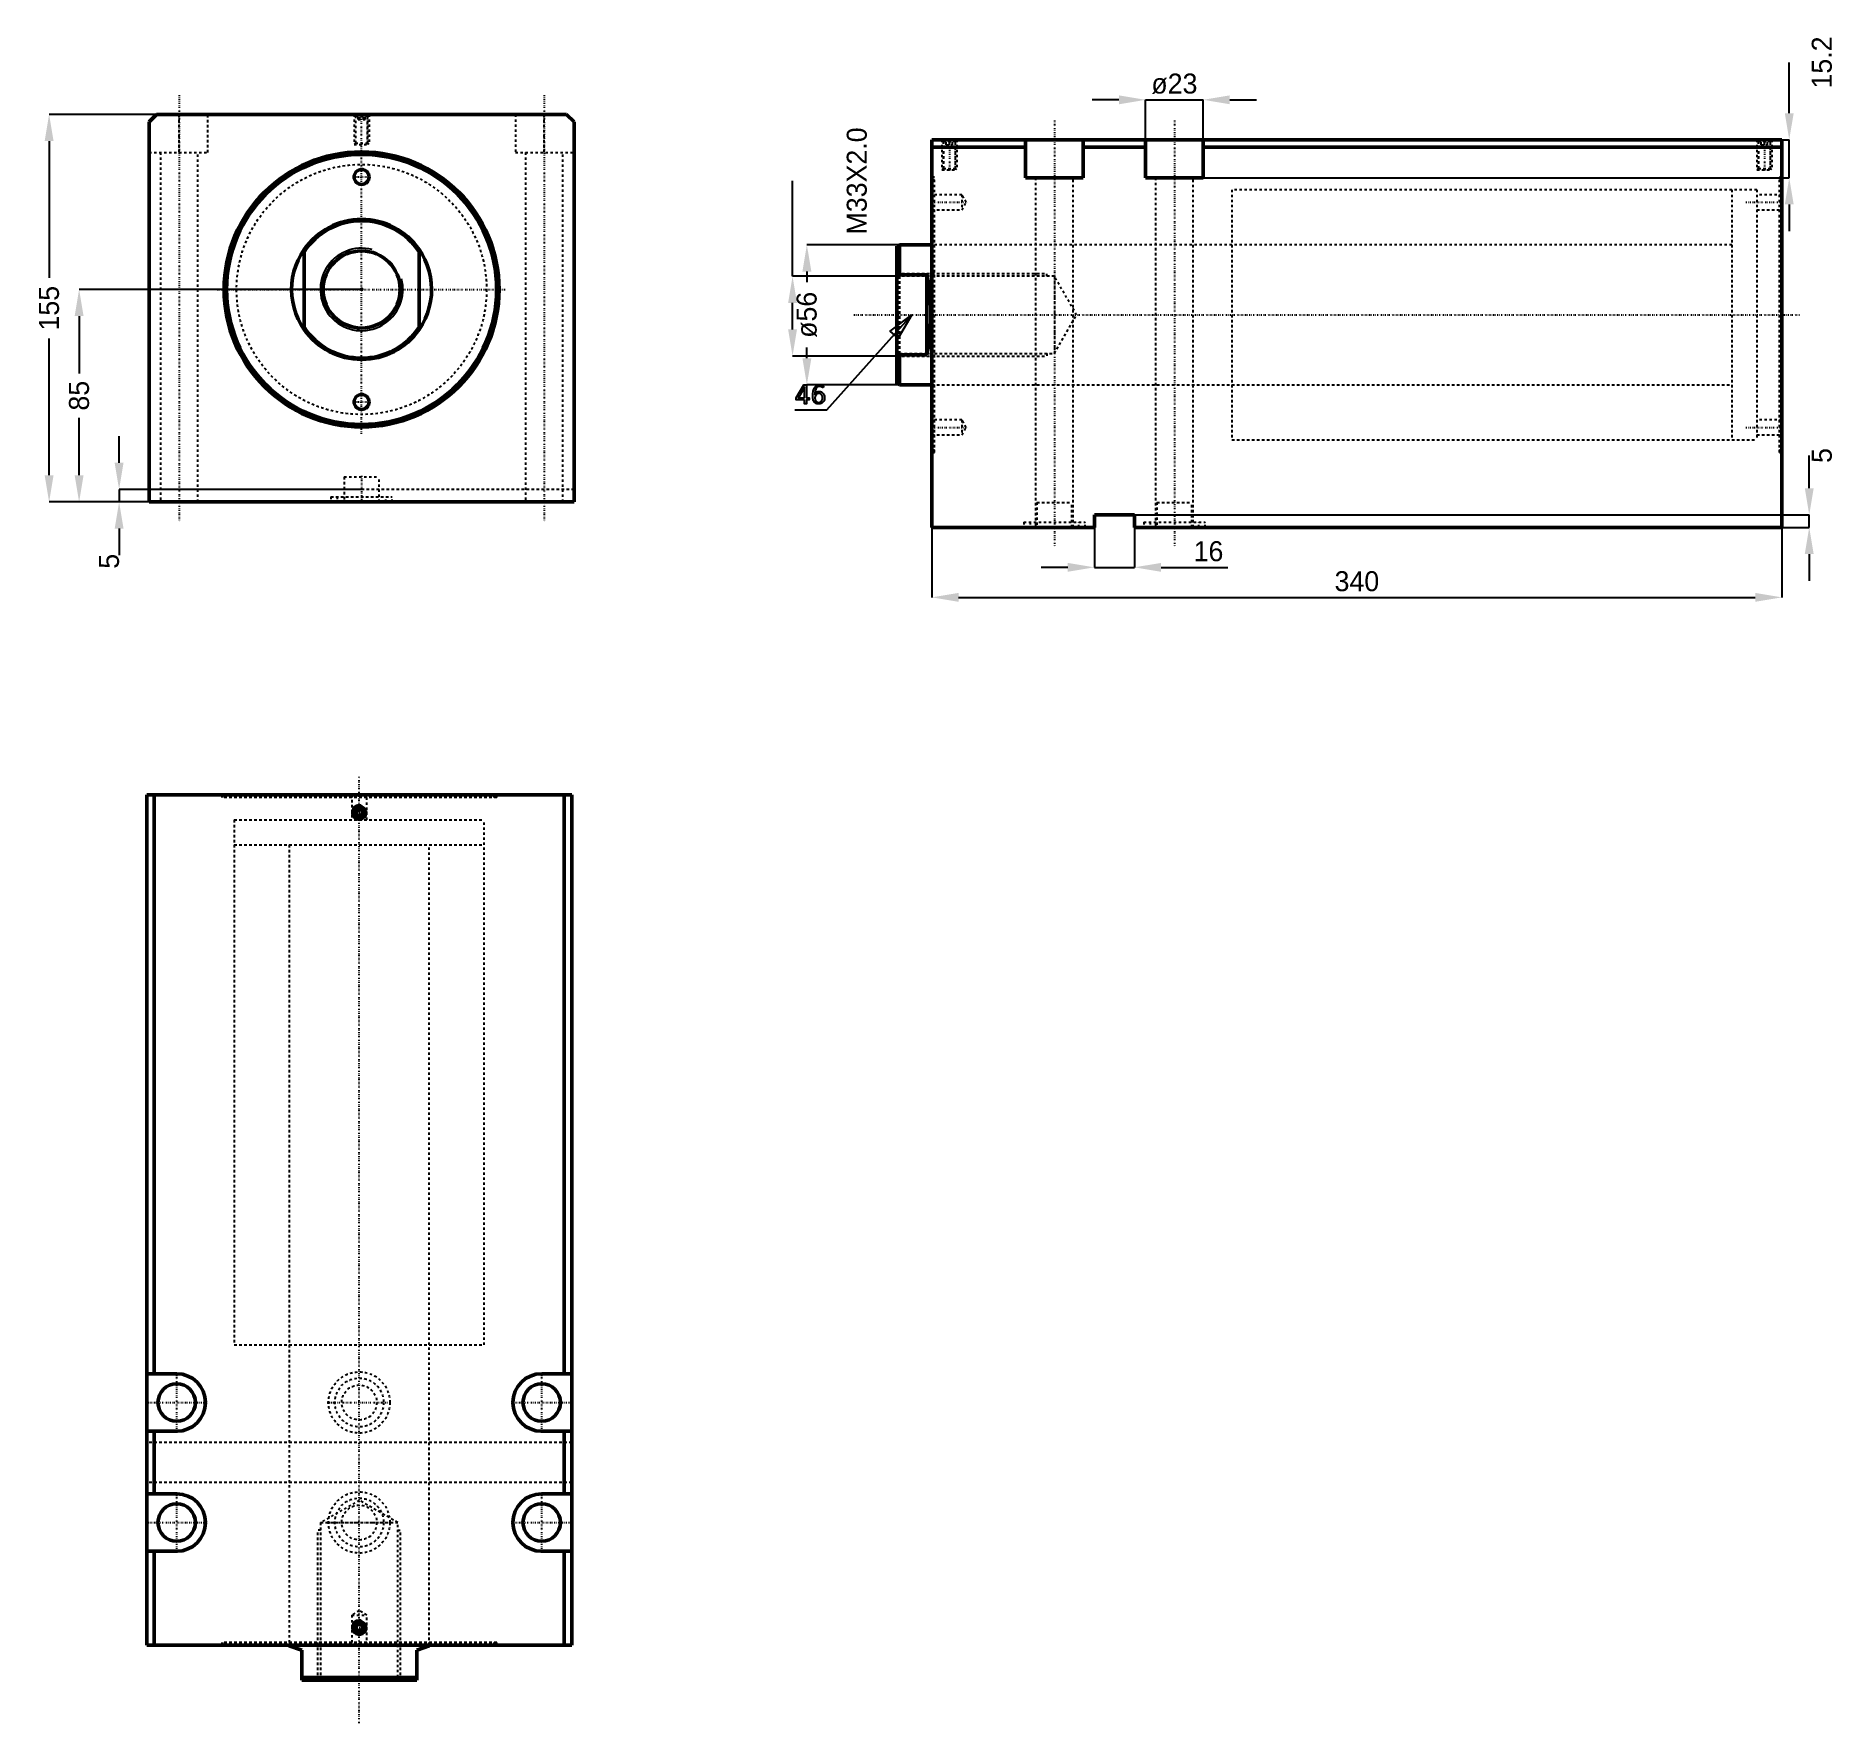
# Model space of a CAD drawing. Header units: millimetres. Extents: x -130 to 589, y -573 to 101.
import ezdxf

# ---------------------------------------------------------------- set-up
doc = ezdxf.new("R2010")
doc.units = ezdxf.units.MM
doc.linetypes.add('Center', pattern=[1.5, 0.45, -0.5, 0.05, -0.5])
doc.linetypes.add('Dashed', pattern=[2, 1, -1])
for name, color, linetype, lineweight in [('2d ConnectionPoints', 7, 'Continuous', 50), ('AM_0', 7, 'Continuous', 50), ('AM_5', 3, 'Continuous', 25), ('AM_7', 7, 'Center', 25), ('AM_9', 6, 'Dashed', 25)]:
    doc.layers.add(name, color=color, linetype=linetype, lineweight=lineweight)
doc.dimstyles.new('ISO-25', dxfattribs={"dimtxt": 2.5, "dimasz": 2.5, "dimexe": 1.25, "dimexo": 0.625, "dimtad": 1, "dimtxsty": 'Standard', "dimcen": 2.5, "dimadec": 0, "dimazin": 0, "dimtfac": 1, "dimtmove": 0, "dimatfit": 3, "dimfxl": 0, "dimarcsym": 0})

# ---------------------------------------------------------------- blocks, each defined once
blk = doc.blocks.new('1_JECX_MF_INLA_100_200_0_rod__0_in_JECX_MF_160_INLA_100_200_0__0')
at = {"layer": 'AM_0'}
for p, q in [((-23, -15.97), (-23, 15.97)), ((23, 15.97), (23, -15.97))]:
    blk.add_line(p, q, dxfattribs=at)
for points in [[(-23, 15.97), (-24.3, 13.9), (-25.42, 11.73), (-26.35, 9.47), (-27.07, 7.14), (-27.59, 4.75), (-27.9, 2.33), (-28, -0.11), (-27.88, -2.55), (-27.56, -4.97), (-27.02, -7.35), (-26.27, -9.68), (-25.33, -11.93), (-24.19, -14.1), (-23, -15.97)], [(23, -15.97), (24.3, -13.9), (25.42, -11.73), (26.35, -9.47), (27.07, -7.14), (27.59, -4.75), (27.9, -2.33), (28, 0.11), (27.88, 2.55), (27.56, 4.97), (27.02, 7.35), (26.27, 9.68), (25.33, 11.93), (24.19, 14.1), (23, 15.97)]]:
    blk.add_lwpolyline(points, dxfattribs=at)
blk.add_circle((0, 0), 15.42, dxfattribs=at)
for radius, start, end in [(28, 34.77194, 145.22806), (27.5, 33.2419, 146.7581), (27.5, 213.2419, 326.7581), (28, 214.77194, 325.22806)]:
    blk.add_arc((0, 0), radius, start, end, dxfattribs=at)
at = {"layer": 'AM_5'}
blk.add_arc((0, 0), 16.5, 75, 15, dxfattribs=at)
blk = doc.blocks.new('2_JECX_MF_EXLA_100_200_0_body__0_in_JECX_MF_160_INLA_100_200_0__0')
at = {"layer": 'AM_0'}
for p, q in [((-82, 70), (-85, 67)), ((-85, 67), (-85, -85)), ((82, 70), (-82, 70)), ((85, 67), (82, 70)), ((85, -85), (85, 67)), ((-85, -85), (85, -85))]:
    blk.add_line(p, q, dxfattribs=at)
for centre, radius in [((0, 0), 55), ((0, 0), 54), ((0, 45), 3), ((0, -45), 3)]:
    blk.add_circle(centre, radius, dxfattribs=at)
at = {"layer": 'AM_5', "linetype": 'Dashed'}
for p, q in [((-3, 70), (-3, 58)), ((3, 70), (3, 58))]:
    blk.add_line(p, q, dxfattribs=at)
at = {"layer": 'AM_7'}
for p, q in [((-73, 77.75), (-73, -92.75)), ((73, 77.75), (73, -92.75)), ((0, -57.75), (0, 70.6)), ((-3.15, 45), (3.15, 45)), ((-57.75, 0), (57.75, 0)), ((-3.15, -45), (3.15, -45)), ((0, -74.5), (0, -85.5))]:
    blk.add_line(p, q, dxfattribs=at)
at = {"layer": 'AM_9'}
for p, q in [((-73, 54.8), (-73, 70)), ((-61.5, 54.8), (-61.5, 70)), ((-3, 70), (-2.46, 69.46)), ((-2.46, 69.46), (-2.46, 58.54)), ((-2.46, 69.46), (2.46, 69.46)), ((-1.9, 70), (-2.4, 69.5)), ((-2.4, 69.5), (-2.4, 58)), ((-2.4, 69.5), (2.4, 69.5)), ((-1.44, 68), (-1.44, 70)), ((-1.44, 68), (1.44, 68)), ((-0.72, 68), (-0.72, 70)), ((0.72, 68), (0.72, 70)), ((1.44, 68), (1.44, 70)), ((2.4, 69.5), (1.9, 70)), ((2.4, 58), (2.4, 69.5)), ((2.46, 69.46), (3, 70)), ((2.46, 58.54), (2.46, 69.46)), ((61.5, 70), (61.5, 54.8)), ((73, 54.8), (73, 70)), ((-2.46, 58.54), (-3, 58)), ((-3, 58), (3, 58)), ((-2.46, 58.54), (2.46, 58.54)), ((3, 58), (2.46, 58.54)), ((-85, 54.8), (-61.5, 54.8)), ((-80.5, 54.8), (-80.5, -85)), ((-65.5, -85), (-65.5, 54.8)), ((61.5, 54.8), (85, 54.8)), ((65.5, 54.8), (65.5, -85)), ((80.5, -85), (80.5, 54.8)), ((-7, -75), (7, -75)), ((-7, -75), (-7, -85)), ((7, -85), (7, -75)), ((85, -80), (-85, -80)), ((-12.25, -82.9), (12.25, -82.9)), ((-12.25, -82.9), (-12.25, -85)), ((-9.75, -82.9), (-9.75, -85)), ((9.75, -85), (9.75, -82.9)), ((12.25, -85), (12.25, -82.9))]:
    blk.add_line(p, q, dxfattribs=at)
blk.add_circle((0, 0), 50, dxfattribs=at)
blk = doc.blocks.new('*D3')
at = {"layer": 'AM_5', "color": 0, "lineweight": -2}
for p, q in [((-82, 70), (-125, 70)), ((-125, 59.33), (-125, 4.61)), ((-125, -74.33), (-125, -19.61)), ((-85, -85), (-125, -85))]:
    blk.add_line(p, q, dxfattribs=at)
at = {"layer": 'AM_5', "color": 0}
for points in [[(-123.22, 59.33), (-126.78, 59.33), (-125, 70)], [(-126.78, -74.33), (-123.22, -74.33), (-125, -85)]]:
    blk.add_solid(points, dxfattribs=at)
at = {"layer": 'Defpoints', "color": 0}
for p in [(-82, 70), (-125, -85), (-85, -85)]:
    blk.add_point(p, dxfattribs=at)
at = {"layer": 'AM_5', "color": 0, "insert": (-125, -7.5), "char_height": 8, "attachment_point": 5, "rotation": 90}
blk.add_mtext('155', dxfattribs=at)
blk = doc.blocks.new('*D4')
at = {"layer": 'AM_5', "color": 0, "lineweight": -2}
for p, q in [((0, 0), (-113, 0)), ((-113, -10.67), (-113, -33.62)), ((-113, -74.33), (-113, -51.38)), ((-85, -85), (-113, -85))]:
    blk.add_line(p, q, dxfattribs=at)
at = {"layer": 'AM_5', "color": 0}
for points in [[(-111.22, -10.67), (-114.78, -10.67), (-113, 0)], [(-114.78, -74.33), (-111.22, -74.33), (-113, -85)]]:
    blk.add_solid(points, dxfattribs=at)
at = {"layer": 'Defpoints', "color": 0}
for p in [(0, 0), (-113, -85), (-85, -85)]:
    blk.add_point(p, dxfattribs=at)
at = {"layer": 'AM_5', "color": 0, "insert": (-113, -42.5), "char_height": 8, "attachment_point": 5, "rotation": 90}
blk.add_mtext('85', dxfattribs=at)
blk = doc.blocks.new('*D5')
at = {"layer": 'AM_5', "color": 0, "lineweight": -2}
for p, q in [((-97, -69.33), (-97, -58.67)), ((0, -80), (-97, -80)), ((-97, -80), (-97, -85)), ((-85, -85), (-97, -85)), ((-97, -95.67), (-97, -106.33))]:
    blk.add_line(p, q, dxfattribs=at)
at = {"layer": 'AM_5', "color": 0}
for points in [[(-98.78, -69.33), (-95.22, -69.33), (-97, -80)], [(-95.22, -95.67), (-98.78, -95.67), (-97, -85)]]:
    blk.add_solid(points, dxfattribs=at)
at = {"layer": 'Defpoints', "color": 0}
for p in [(-97, -85), (-85, -85), (0, -80)]:
    blk.add_point(p, dxfattribs=at)
at = {"layer": 'AM_5', "color": 0, "insert": (-101, -108.73), "char_height": 8, "attachment_point": 5, "rotation": 90}
blk.add_mtext('5', dxfattribs=at)
blk = doc.blocks.new('1_JECX_MF_INLA_100_200_0_rod__0_in_JECX_MF_160_INLA_100_200_0__4')
at = {"layer": 'AM_0'}
for p, q in [((-28, 0), (-28, -0.38)), ((28, -0.38), (28, 0)), ((-23, -2), (-28, -0.38)), ((-23, -14), (-23, -2)), ((28, -0.38), (23, -2)), ((23, -2), (23, -14)), ((-23, -13), (23, -13)), ((-23, -14), (23, -14))]:
    blk.add_line(p, q, dxfattribs=at)
at = {"layer": 'AM_5', "linetype": 'Dashed'}
for p, q in [((-16.5, -14), (-16.5, 46)), ((-15.42, 46), (-16.5, 46)), ((15.42, 46), (16.5, 46)), ((16.5, -14), (16.5, 46))]:
    blk.add_line(p, q, dxfattribs=at)
at = {"layer": 'AM_7'}
blk.add_line((0, -31.2), (0, 347.2), dxfattribs=at)
at = {"layer": 'AM_9'}
for p, q in [((-50, 330), (50, 330)), ((-50, 330), (-50, 320)), ((50, 320), (50, 330)), ((-50, 320), (50, 320)), ((-28, 320), (-28, 0)), ((28, 0), (28, 320)), ((0, 57.9), (-15.42, 49)), ((15.42, 49), (0, 57.9)), ((-15.42, 49), (15.42, 49)), ((-15.42, 49), (-15.42, -12.92)), ((15.42, -12.92), (15.42, 49)), ((-15.42, -12.92), (-16.5, -14)), ((-15.42, -12.92), (15.42, -12.92)), ((16.5, -14), (15.42, -12.92))]:
    blk.add_line(p, q, dxfattribs=at)
blk = doc.blocks.new('2_JECX_MF_EXLA_100_200_0_body__0_in_JECX_MF_160_INLA_100_200_0__4')
at = {"layer": 'AM_0'}
for p, q in [((-85, 340), (-85, 0)), ((85, 340), (-85, 340)), ((-82, 340), (-82, 108.5)), ((82, 340), (82, 108.5)), ((85, 340), (85, 0)), ((-0.72, 334.25), (-1.44, 333)), ((-1.44, 333), (-0.72, 331.75)), ((0.72, 334.25), (-0.72, 334.25)), ((-0.72, 331.75), (0.72, 331.75)), ((1.44, 333), (0.72, 334.25)), ((0.72, 331.75), (1.44, 333)), ((-73, 108.5), (-85, 108.5)), ((85, 108.5), (73, 108.5)), ((-85, 85.5), (-73, 85.5)), ((-82, 85.5), (-82, 60.5)), ((73, 85.5), (85, 85.5)), ((82, 85.5), (82, 60.5)), ((-73, 60.5), (-85, 60.5)), ((85, 60.5), (73, 60.5)), ((-85, 37.5), (-73, 37.5)), ((-82, 37.5), (-82, 0)), ((73, 37.5), (85, 37.5)), ((82, 37.5), (82, 0)), ((-0.72, 8.25), (-1.44, 7)), ((0.72, 8.25), (-0.72, 8.25)), ((1.44, 7), (0.72, 8.25)), ((85, 0), (-85, 0)), ((-1.44, 7), (-0.72, 5.75)), ((-0.72, 5.75), (0.72, 5.75)), ((0.72, 5.75), (1.44, 7))]:
    blk.add_line(p, q, dxfattribs=at)
for centre, radius in [((0, 333), 2.46), ((0, 333), 2.4), ((0, 333), 1.9), ((-73, 97), 7.5), ((73, 97), 7.5), ((-73, 49), 7.5), ((73, 49), 7.5), ((0, 7), 2.46), ((0, 7), 2.4), ((0, 7), 1.9)]:
    blk.add_circle(centre, radius, dxfattribs=at)
for centre, start, end in [((-73, 97), 270, 90), ((73, 97), 90, 270), ((-73, 49), 270, 90), ((73, 49), 90, 270)]:
    blk.add_arc(centre, 11.5, start, end, dxfattribs=at)
at = {"layer": 'AM_5'}
for centre in [(0, 333), (0, 7)]:
    blk.add_arc(centre, 3, 75, 15, dxfattribs=at)
at = {"layer": 'AM_7'}
for p, q in [((-3.15, 333), (3.15, 333)), ((-73, 84.93), (-73, 109.08)), ((73, 84.93), (73, 109.08)), ((-85.08, 97), (-60.93, 97)), ((-12.86, 97), (12.86, 97)), ((60.92, 97), (85.07, 97)), ((-73, 36.92), (-73, 61.08)), ((73, 36.92), (73, 61.08)), ((-85.08, 49), (-60.93, 49)), ((-12.86, 49), (12.86, 49)), ((60.92, 49), (85.07, 49)), ((-3.15, 7), (3.15, 7))]:
    blk.add_line(p, q, dxfattribs=at)
at = {"layer": 'AM_9'}
for p, q in [((-55, 340), (-55, 339)), ((55, 339), (-55, 339)), ((-54, 340), (-54, 339)), ((-3, 340), (-3, 330)), ((3, 330), (3, 340)), ((54, 339), (54, 340)), ((55, 339), (55, 340)), ((-50, 330), (50, 330)), ((-50, 330), (-50, 120)), ((50, 120), (50, 330)), ((-50, 120), (50, 120)), ((-28, 120), (-28, 0)), ((28, 0), (28, 120)), ((85, 81), (-85, 81)), ((85, 65), (-85, 65)), ((0, 13.73), (-3, 12)), ((-3, 12), (-3, 0)), ((-3, 12), (3, 12)), ((3, 12), (0, 13.73)), ((3, 0), (3, 12)), ((55, 1), (-55, 1)), ((-55, 1), (-55, 0)), ((-54, 1), (-54, 0)), ((54, 0), (54, 1)), ((55, 0), (55, 1))]:
    blk.add_line(p, q, dxfattribs=at)
for centre, radius in [((0, 97), 12.25), ((0, 97), 9.75), ((0, 97), 7), ((0, 49), 12.25), ((0, 49), 9.75), ((0, 49), 7)]:
    blk.add_circle(centre, radius, dxfattribs=at)
blk = doc.blocks.new('1_JECX_MF_INLA_100_200_0_rod__0_in_JECX_MF_160_INLA_100_200_0__2')
at = {"layer": 'AM_0'}
for p, q in [((-13, 28), (-14, 27.5)), ((-14, 27.5), (-14, -27.5)), ((0, 28), (-13, 28)), ((-13, 28), (-13, 15.97)), ((-13, 15.97), (-14, 15.07)), ((-2, 15.97), (-13, 15.97)), ((-2, 15.97), (-2, -15.97)), ((-14, -15.07), (-13, -15.97)), ((-13, -15.97), (-2, -15.97)), ((-13, -15.97), (-13, -28)), ((-14, -27.5), (-13, -28)), ((-13, -28), (0, -28))]:
    blk.add_line(p, q, dxfattribs=at)
blk.add_lwpolyline([(-2, -15.97), (-1.58, -13.9), (-1.21, -11.73), (-0.91, -9.47), (-0.68, -7.14), (-0.51, -4.75), (-0.41, -2.33), (-0.38, 0.11), (-0.41, 2.55), (-0.52, 4.97), (-0.69, 7.35), (-0.94, 9.68), (-1.24, 11.93), (-1.61, 14.1), (-2, 15.97)], dxfattribs=at)
at = {"layer": 'AM_5', "linetype": 'Dashed'}
for p, q in [((-14, 16.5), (46, 16.5)), ((46, 15.42), (46, 16.5)), ((-14, -16.5), (46, -16.5)), ((46, -15.42), (46, -16.5))]:
    blk.add_line(p, q, dxfattribs=at)
at = {"layer": 'AM_7'}
blk.add_line((-31.2, 0), (347.2, 0), dxfattribs=at)
at = {"layer": 'AM_9'}
for p, q in [((320, 50), (320, -50)), ((330, 50), (320, 50)), ((330, 50), (330, -50)), ((320, 28), (0, 28)), ((-12.92, 15.42), (-14, 16.5)), ((49, 15.42), (-12.92, 15.42)), ((-12.92, 15.42), (-12.92, -15.42)), ((57.9, 0), (49, 15.42)), ((49, 15.42), (49, -15.42)), ((49, -15.42), (57.9, 0)), ((-14, -16.5), (-12.92, -15.42)), ((-12.92, -15.42), (49, -15.42)), ((0, -28), (320, -28)), ((320, -50), (330, -50))]:
    blk.add_line(p, q, dxfattribs=at)
blk = doc.blocks.new('2_JECX_MF_EXLA_100_200_0_body__0_in_JECX_MF_160_INLA_100_200_0__2')
at = {"layer": 'AM_0'}
for p, q in [((0, -85), (0, 70)), ((340, 70), (0, 70)), ((37.5, 67), (0, 67)), ((37.5, 54.8), (37.5, 70)), ((60.5, 54.8), (60.5, 70)), ((85.5, 67), (60.5, 67)), ((85.5, 54.8), (85.5, 70)), ((108.5, 54.8), (108.5, 70)), ((340, 67), (108.5, 67)), ((340, -85), (340, 70)), ((37.5, 54.8), (60.5, 54.8)), ((85.5, 54.8), (108.5, 54.8)), ((65, -85), (0, -85)), ((81, -80), (65, -80)), ((65, -80), (65, -85)), ((81, -85), (81, -80)), ((340, -85), (81, -85))]:
    blk.add_line(p, q, dxfattribs=at)
at = {"layer": 'AM_5', "linetype": 'Dashed'}
for p, q in [((4, 70), (4, 58)), ((10, 70), (10, 58)), ((330, 70), (330, 58)), ((336, 70), (336, 58))]:
    blk.add_line(p, q, dxfattribs=at)
at = {"layer": 'AM_7'}
for p, q in [((49, 77.75), (49, -92.75)), ((97, 77.75), (97, -92.75)), ((7, 70.6), (7, 57.4)), ((333, 70.6), (333, 57.4)), ((-0.69, 45), (14.42, 45)), ((325.58, 45), (340.69, 45)), ((-0.69, -45), (14.42, -45)), ((325.58, -45), (340.69, -45))]:
    blk.add_line(p, q, dxfattribs=at)
at = {"layer": 'AM_9'}
for p, q in [((4, 70), (4.54, 69.46)), ((4.54, 69.46), (4.54, 58.54)), ((4.54, 69.46), (9.46, 69.46)), ((5.1, 70), (4.6, 69.5)), ((4.6, 69.5), (4.6, 58)), ((4.6, 69.5), (9.4, 69.5)), ((5.75, 68), (5.75, 70)), ((5.75, 68), (8.25, 68)), ((7, 68), (7, 70)), ((8.25, 68), (8.25, 70)), ((9.4, 69.5), (8.9, 70)), ((9.4, 58), (9.4, 69.5)), ((9.46, 69.46), (10, 70)), ((9.46, 58.54), (9.46, 69.46)), ((330, 70), (330.54, 69.46)), ((330.54, 69.46), (330.54, 58.54)), ((330.54, 69.46), (335.46, 69.46)), ((331.1, 70), (330.6, 69.5)), ((330.6, 69.5), (330.6, 58)), ((330.6, 69.5), (335.4, 69.5)), ((331.75, 68), (331.75, 70)), ((331.75, 68), (334.25, 68)), ((333, 68), (333, 70)), ((334.25, 68), (334.25, 70)), ((335.4, 69.5), (334.9, 70)), ((335.4, 58), (335.4, 69.5)), ((335.46, 69.46), (336, 70)), ((335.46, 58.54), (335.46, 69.46)), ((4.54, 58.54), (4, 58)), ((4, 58), (10, 58)), ((4.54, 58.54), (9.46, 58.54)), ((10, 58), (9.46, 58.54)), ((330.54, 58.54), (330, 58)), ((330, 58), (336, 58)), ((330.54, 58.54), (335.46, 58.54)), ((336, 58), (335.46, 58.54)), ((1, 55), (0, 55)), ((1, 54), (0, 54)), ((1, -55), (1, 55)), ((41.5, 54.8), (41.5, -85)), ((56.5, -85), (56.5, 54.8)), ((89.5, 54.8), (89.5, -85)), ((104.5, -85), (104.5, 54.8)), ((339, -55), (339, 55)), ((340, 55), (339, 55)), ((340, 54), (339, 54)), ((12, 48), (0, 48)), ((13.73, 45), (12, 48)), ((12, 48), (12, 42)), ((12, 42), (13.73, 45)), ((330, 50), (120, 50)), ((120, 50), (120, -50)), ((330, 50), (330, -50)), ((340, 48), (330, 48)), ((0, 42), (12, 42)), ((330, 42), (340, 42)), ((120, 28), (0, 28)), ((0, -28), (120, -28)), ((12, -42), (0, -42)), ((13.73, -45), (12, -42)), ((12, -42), (12, -48)), ((340, -42), (330, -42)), ((0, -48), (12, -48)), ((12, -48), (13.73, -45)), ((120, -50), (330, -50)), ((330, -48), (340, -48)), ((0, -54), (1, -54)), ((0, -55), (1, -55)), ((339, -54), (340, -54)), ((339, -55), (340, -55)), ((42, -75), (56, -75)), ((42, -75), (42, -85)), ((56, -85), (56, -75)), ((90, -75), (104, -75)), ((90, -75), (90, -85)), ((104, -85), (104, -75)), ((36.75, -82.9), (61.25, -82.9)), ((36.75, -82.9), (36.75, -85)), ((39.25, -82.9), (39.25, -85)), ((58.75, -85), (58.75, -82.9)), ((61.25, -85), (61.25, -82.9)), ((84.75, -82.9), (109.25, -82.9)), ((84.75, -82.9), (84.75, -85)), ((87.25, -82.9), (87.25, -85)), ((106.75, -85), (106.75, -82.9)), ((109.25, -85), (109.25, -82.9))]:
    blk.add_line(p, q, dxfattribs=at)
blk = doc.blocks.new('*D19')
at = {"layer": 'AM_5', "color": 0, "lineweight": -2}
for p, q in [((302.94, 75.85), (292.28, 75.85)), ((313.61, 59.85), (313.61, 75.85)), ((313.61, 75.85), (336.61, 75.85)), ((336.61, 59.85), (336.61, 75.85)), ((347.28, 75.85), (357.94, 75.85))]:
    blk.add_line(p, q, dxfattribs=at)
at = {"layer": 'AM_5', "color": 0}
for points in [[(302.94, 77.62), (302.94, 74.07), (313.61, 75.85)], [(347.28, 77.62), (347.28, 74.07), (336.61, 75.85)]]:
    blk.add_solid(points, dxfattribs=at)
at = {"layer": 'Defpoints', "color": 0}
for p in [(336.61, 75.85), (313.61, 59.85), (336.61, 59.85)]:
    blk.add_point(p, dxfattribs=at)
at = {"layer": 'AM_5', "color": 0, "insert": (325.11, 82.25), "char_height": 8, "attachment_point": 5}
blk.add_mtext('ø23', dxfattribs=at)
blk = doc.blocks.new('*D20')
at = {"layer": 'AM_5', "color": 0, "lineweight": -2}
for p, q in [((571.04, 70.51), (571.04, 90.78)), ((336.61, 59.85), (571.04, 59.85)), ((571.04, 44.65), (571.04, 59.85)), ((336.61, 44.65), (571.04, 44.65)), ((571.04, 33.98), (571.04, 23.31))]:
    blk.add_line(p, q, dxfattribs=at)
at = {"layer": 'AM_5', "color": 0}
for points in [[(569.27, 70.51), (572.82, 70.51), (571.04, 59.85)], [(569.27, 33.98), (572.82, 33.98), (571.04, 44.65)]]:
    blk.add_solid(points, dxfattribs=at)
at = {"layer": 'Defpoints', "color": 0}
for p in [(336.61, 59.85), (571.04, 59.85), (336.61, 44.65)]:
    blk.add_point(p, dxfattribs=at)
at = {"layer": 'AM_5', "color": 0, "insert": (584.11, 90.78), "char_height": 8, "attachment_point": 5, "rotation": 90}
blk.add_mtext('15.2', dxfattribs=at)
blk = doc.blocks.new('*D21')
at = {"layer": 'AM_5', "color": 0, "lineweight": -2}
for p, q in [((228.11, -95.15), (228.11, -123.15)), ((568.11, -95.15), (568.11, -123.15)), ((238.78, -123.15), (557.44, -123.15))]:
    blk.add_line(p, q, dxfattribs=at)
at = {"layer": 'AM_5', "color": 0}
for points in [[(238.78, -121.38), (238.78, -124.93), (228.11, -123.15)], [(557.44, -121.38), (557.44, -124.93), (568.11, -123.15)]]:
    blk.add_solid(points, dxfattribs=at)
at = {"layer": 'Defpoints', "color": 0}
for p in [(228.11, -95.15), (568.11, -95.15), (568.11, -123.15)]:
    blk.add_point(p, dxfattribs=at)
at = {"layer": 'AM_5', "color": 0, "insert": (398.11, -116.75), "char_height": 8, "attachment_point": 5}
blk.add_mtext('340', dxfattribs=at)
blk = doc.blocks.new('*D22')
at = {"layer": 'AM_5', "color": 0, "lineweight": -2}
for p, q in [((215.11, 17.85), (178.11, 17.85)), ((178.11, 7.18), (178.11, 2.91)), ((178.11, -27.49), (178.11, -23.22)), ((215.11, -38.15), (178.11, -38.15))]:
    blk.add_line(p, q, dxfattribs=at)
at = {"layer": 'AM_5', "color": 0}
for points in [[(176.33, 7.18), (179.89, 7.18), (178.11, 17.85)], [(176.33, -27.49), (179.89, -27.49), (178.11, -38.15)]]:
    blk.add_solid(points, dxfattribs=at)
at = {"layer": 'Defpoints', "color": 0}
for p in [(178.11, 17.85), (215.11, 17.85), (215.11, -38.15)]:
    blk.add_point(p, dxfattribs=at)
at = {"layer": 'AM_5', "color": 0, "insert": (178.11, -10.15), "char_height": 8, "attachment_point": 5, "rotation": 90}
blk.add_mtext('ø56', dxfattribs=at)
blk = doc.blocks.new('*D23')
at = {"layer": 'AM_5', "color": 0, "lineweight": -2}
for p, q in [((293.11, -90.15), (293.11, -111.15)), ((309.11, -95.15), (309.11, -111.15)), ((282.44, -111.15), (271.78, -111.15)), ((293.11, -111.15), (309.11, -111.15)), ((319.78, -111.15), (346.48, -111.15))]:
    blk.add_line(p, q, dxfattribs=at)
at = {"layer": 'AM_5', "color": 0}
for points in [[(282.44, -109.38), (282.44, -112.93), (293.11, -111.15)], [(319.78, -109.38), (319.78, -112.93), (309.11, -111.15)]]:
    blk.add_solid(points, dxfattribs=at)
at = {"layer": 'Defpoints', "color": 0}
for p in [(293.11, -90.15), (309.11, -95.15), (309.11, -111.15)]:
    blk.add_point(p, dxfattribs=at)
at = {"layer": 'AM_5', "color": 0, "insert": (338.75, -104.75), "char_height": 8, "attachment_point": 5}
blk.add_mtext('16', dxfattribs=at)
blk = doc.blocks.new('*D24')
at = {"layer": 'AM_5', "color": 0, "lineweight": -2}
for p, q in [((579.04, -79.49), (579.04, -66.42)), ((293.11, -90.15), (579.04, -90.15)), ((579.04, -95.15), (579.04, -90.15)), ((309.11, -95.15), (579.04, -95.15)), ((579.04, -105.82), (579.04, -116.49))]:
    blk.add_line(p, q, dxfattribs=at)
at = {"layer": 'AM_5', "color": 0}
for points in [[(577.27, -79.49), (580.82, -79.49), (579.04, -90.15)], [(577.27, -105.82), (580.82, -105.82), (579.04, -95.15)]]:
    blk.add_solid(points, dxfattribs=at)
at = {"layer": 'Defpoints', "color": 0}
for p in [(293.11, -90.15), (309.11, -95.15), (579.04, -95.15)]:
    blk.add_point(p, dxfattribs=at)
at = {"layer": 'AM_5', "color": 0, "insert": (584.11, -66.42), "char_height": 8, "attachment_point": 5, "rotation": 90}
blk.add_mtext('5', dxfattribs=at)
blk = doc.blocks.new('*D25')
at = {"layer": 'AM_5', "color": 0, "lineweight": -2}
for p, q in [((172.38, 5.26), (172.38, 43.4)), ((215.19, 5.26), (172.38, 5.26)), ((172.38, -15.99), (172.38, -5.4)), ((214.11, -26.65), (172.38, -26.65))]:
    blk.add_line(p, q, dxfattribs=at)
at = {"layer": 'AM_5', "color": 0}
for points in [[(170.6, -5.4), (174.15, -5.4), (172.38, 5.26)], [(170.6, -15.99), (174.15, -15.99), (172.38, -26.65)]]:
    blk.add_solid(points, dxfattribs=at)
at = {"layer": 'Defpoints', "color": 0}
for p in [(215.19, 5.26), (172.38, -26.65), (214.11, -26.65)]:
    blk.add_point(p, dxfattribs=at)
at = {"layer": 'AM_5', "color": 0, "insert": (198.11, 43.4), "char_height": 8, "attachment_point": 5, "rotation": 90}
blk.add_mtext('M33X2.0', dxfattribs=at)

msp = doc.modelspace()

# ---------------------------------------------------------------- linework, layer by layer
at = {"layer": '2d ConnectionPoints'}
for p in [(0, 0), (228.11, -10.154), (-0.957, -542.195)]:
    msp.add_point(p, dxfattribs=at)
at = {"layer": 'AM_5'}
for p, q in [((186.11, -48.154), (220.11, -10.154)), ((173.31, -48.154), (186.11, -48.154))]:
    msp.add_line(p, q, dxfattribs=at)
for points in [[(220.11, -10.154), (214.587, -19.525), (211.407, -16.681), (220.11, -10.154)], [(177.189, -44.09), (173.819, -44.09), (173.819, -43.414), (176.887, -38.214), (177.917, -38.214), (177.917, -43.388), (179.04, -43.388), (179.04, -44.09), (177.917, -44.09), (177.917, -45.754), (177.189, -45.754), (177.189, -44.09)], [(177.199, -43.388), (177.199, -39.087), (174.714, -43.388), (177.199, -43.388)], [(182.856, -45.816), (182.856, -45.816), (182.504, -45.8), (182.035, -45.714), (182.035, -45.714), (181.638, -45.555), (181.413, -45.408), (181.413, -45.408), (181.217, -45.233), (180.97, -44.926), (180.97, -44.926), (180.781, -44.565), (180.687, -44.295), (180.687, -44.295), (180.614, -44.002), (180.535, -43.517), (180.535, -43.517), (180.493, -42.98), (180.485, -42.592), (180.485, -42.592), (180.51, -41.796), (180.641, -40.736), (180.641, -40.736), (180.886, -39.837), (181.111, -39.327), (181.111, -39.327), (181.391, -38.9), (181.918, -38.437), (181.918, -38.437), (182.575, -38.188), (183.085, -38.141), (183.085, -38.141), (183.33, -38.148), (183.666, -38.186), (183.666, -38.186), (183.963, -38.257), (184.14, -38.323), (184.14, -38.323), (184.304, -38.401), (184.534, -38.535), (184.534, -38.535), (184.744, -38.691), (184.873, -38.807), (184.301, -39.275), (184.301, -39.275), (184.227, -39.189), (184.095, -39.074), (184.095, -39.074), (183.939, -38.975), (183.82, -38.918), (183.82, -38.918), (183.692, -38.871), (183.482, -38.819), (183.482, -38.819), (183.25, -38.791), (183.085, -38.786), (183.085, -38.786), (182.822, -38.806), (182.473, -38.913), (182.473, -38.913), (182.178, -39.112), (182.011, -39.295), (182.011, -39.295), (181.865, -39.506), (181.684, -39.847), (181.684, -39.847), (181.546, -40.219), (181.478, -40.484), (181.478, -40.484), (181.423, -40.761), (181.354, -41.197), (181.354, -41.197), (181.301, -41.658), (181.275, -41.979), (181.275, -41.979), (181.391, -41.755), (181.588, -41.462), (181.588, -41.462), (181.811, -41.22), (181.974, -41.087), (181.974, -41.087), (182.149, -40.977), (182.433, -40.859), (182.433, -40.859), (182.741, -40.795), (182.96, -40.783), (182.96, -40.783), (183.218, -40.797), (183.581, -40.873), (183.581, -40.873), (183.917, -41.014), (184.125, -41.144), (184.125, -41.144), (184.317, -41.298), (184.571, -41.565), (184.571, -41.565), (184.784, -41.874), (184.902, -42.103), (184.902, -42.103), (185, -42.346), (185.107, -42.722), (185.107, -42.722), (185.164, -43.113), (185.175, -43.383), (185.175, -43.383), (185.163, -43.663), (185.1, -44.059), (185.1, -44.059), (184.984, -44.426), (184.876, -44.654), (184.876, -44.654), (184.747, -44.865), (184.519, -45.145), (184.519, -45.145), (184.249, -45.38), (184.047, -45.512), (184.047, -45.512), (183.829, -45.621), (183.484, -45.74), (183.484, -45.74), (183.115, -45.804), (182.856, -45.816)], [(182.866, -45.161), (182.866, -45.161), (183.054, -45.152), (183.313, -45.104), (183.313, -45.104), (183.545, -45.015), (183.685, -44.932), (183.685, -44.932), (183.813, -44.833), (183.98, -44.659), (183.98, -44.659), (184.117, -44.451), (184.192, -44.295), (184.192, -44.295), (184.254, -44.127), (184.321, -43.855), (184.321, -43.855), (184.357, -43.561), (184.364, -43.351), (184.364, -43.351), (184.357, -43.156), (184.323, -42.877), (184.323, -42.877), (184.261, -42.616), (184.203, -42.452), (184.203, -42.452), (184.132, -42.298), (184.001, -42.093), (184.001, -42.093), (183.841, -41.918), (183.719, -41.817), (183.719, -41.817), (183.584, -41.733), (183.36, -41.642), (183.36, -41.642), (183.11, -41.593), (182.929, -41.583), (182.929, -41.583), (182.74, -41.593), (182.477, -41.646), (182.477, -41.646), (182.236, -41.743), (182.089, -41.833), (182.089, -41.833), (181.953, -41.94), (181.774, -42.127), (181.774, -42.127), (181.624, -42.347), (181.54, -42.512), (181.54, -42.512), (181.471, -42.687), (181.396, -42.967), (181.396, -42.967), (181.355, -43.266), (181.348, -43.476), (181.348, -43.476), (181.355, -43.667), (181.392, -43.938), (181.392, -43.938), (181.461, -44.19), (181.525, -44.347), (181.525, -44.347), (181.602, -44.493), (181.742, -44.688), (181.742, -44.688), (181.912, -44.852), (182.042, -44.945), (182.042, -44.945), (182.184, -45.023), (182.418, -45.107), (182.418, -45.107), (182.678, -45.152), (182.866, -45.161)]]:
    msp.add_lwpolyline(points, dxfattribs=at)

# ---------------------------------------------------------------- block references
for name, p in [('2_JECX_MF_EXLA_100_200_0_body__0_in_JECX_MF_160_INLA_100_200_0__0', (0, 0)), ('2_JECX_MF_EXLA_100_200_0_body__0_in_JECX_MF_160_INLA_100_200_0__2', (228.11, -10.154)), ('1_JECX_MF_INLA_100_200_0_rod__0_in_JECX_MF_160_INLA_100_200_0__2', (228.11, -10.154)), ('1_JECX_MF_INLA_100_200_0_rod__0_in_JECX_MF_160_INLA_100_200_0__0', (0, 0)), ('1_JECX_MF_INLA_100_200_0_rod__0_in_JECX_MF_160_INLA_100_200_0__4', (-0.957, -542.195)), ('2_JECX_MF_EXLA_100_200_0_body__0_in_JECX_MF_160_INLA_100_200_0__4', (-0.957, -542.195))]:
    msp.add_blockref(name, p)

# ---------------------------------------------------------------- dimensions: what is measured, and where the dimension line sits
for base, p1, p2, text, picture, middle in [((571.043, 59.846), (336.61, 44.646), (336.61, 59.846), '15.2', '*D20', (584.11, 90.78)), ((-125, -85), (-82, 70), (-85, -85), '155', '*D3', (-125, -7.5)), ((172.376, -26.654), (215.192, 5.264), (214.11, -26.654), 'M33X2.0', '*D25', (198.11, 43.397)), ((178.11, 17.846), (215.11, -38.154), (215.11, 17.846), 'ø56', '*D22', (178.11, -10.154)), ((-113, -85), (0, 0), (-85, -85), '85', '*D4', (-113, -42.5)), ((-97, -85), (0, -80), (-85, -85), '5', '*D5', (-101, -108.733)), ((579.043, -95.154), (293.11, -90.154), (309.11, -95.154), '5', '*D24', (584.11, -66.42))]:
    dim = msp.add_linear_dim(base=base, p1=p1, p2=p2, angle=90, text=text, dimstyle='ISO-25', override={"dimtxt": 8, "dimasz": 10.666667, "dimexe": 0, "dimexo": 0, "dimgap": 2.4}, dxfattribs=at)
    dim.commit()
    dim.dimension.update_dxf_attribs({"geometry": picture, "text_midpoint": middle, "dimtype": 160, "text_rotation": 90})
for base, p1, p2, text, picture, middle in [((336.61, 75.846), (313.61, 59.846), (336.61, 59.846), 'ø23', '*D19', (325.11, 75.846)), ((309.11, -111.154), (293.11, -90.154), (309.11, -95.154), '16', '*D23', (338.748, -111.154)), ((568.11, -123.154), (228.11, -95.154), (568.11, -95.154), '340', '*D21', (398.11, -123.154))]:
    dim = msp.add_linear_dim(base=base, p1=p1, p2=p2, text=text, dimstyle='ISO-25', override={"dimtxt": 8, "dimasz": 10.666667, "dimexe": 0, "dimexo": 0, "dimgap": 2.4}, dxfattribs=at)
    dim.commit()
    dim.dimension.update_dxf_attribs({"geometry": picture, "text_midpoint": middle, "dimtype": 160})

doc.saveas('drawing.dxf')
